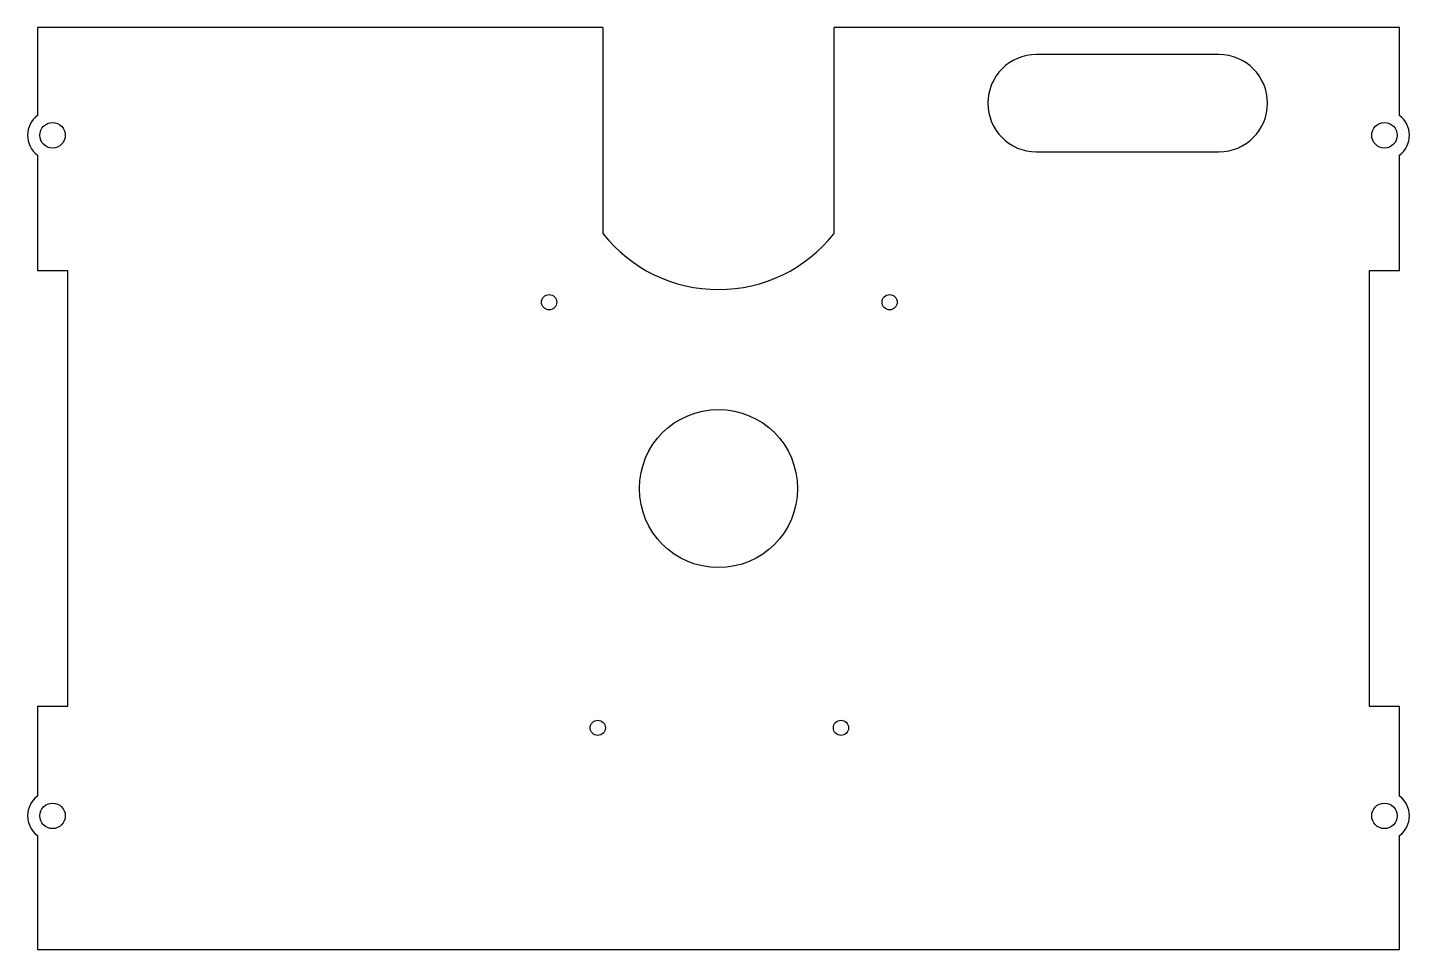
# Model space of a CAD drawing. Header units: millimetres. Extents: x -135 to 92, y -77 to 75.
import ezdxf

# ---------------------------------------------------------------- set-up
doc = ezdxf.new("R2010")
doc.units = ezdxf.units.MM

msp = doc.modelspace()

# ---------------------------------------------------------------- linework, layer by layer
at = {"color": 7, "linetype": 'Continuous', "lineweight": 25}
for p, q in [((-40.16, 74.78), (-133.17, 74.78)), ((-133.17, 74.78), (-133.17, 60.32)), ((-40.16, 74.78), (-40.16, 40.91)), ((90.86, 74.78), (-2.16, 74.78)), ((-2.16, 40.91), (-2.16, 74.78)), ((90.86, 60.32), (90.86, 74.78)), ((61.13, 70.35), (31.13, 70.35)), ((-133.17, 53.82), (-133.17, 34.78)), ((31.13, 54.35), (61.13, 54.35)), ((90.86, 34.78), (90.86, 53.82)), ((-128.17, 34.78), (-133.17, 34.78)), ((-128.17, -36.83), (-128.17, 34.78)), ((85.85, 34.78), (85.85, -36.83)), ((90.86, 34.78), (85.85, 34.78)), ((-133.18, -36.83), (-128.17, -36.83)), ((-133.18, -36.83), (-133.18, -51.62)), ((85.85, -36.83), (90.86, -36.83)), ((90.86, -51.62), (90.86, -36.83)), ((-133.18, -58.12), (-133.18, -76.83)), ((90.86, -76.83), (90.86, -58.12)), ((-133.18, -76.83), (90.86, -76.83))]:
    msp.add_line(p, q, dxfattribs=at)
for centre, radius in [((-130.68, 57.07), 2.1), ((88.36, 57.07), 2.1), ((-49.02, 29.61), 1.25), ((6.98, 29.61), 1.25), ((-21.16, -1.03), 13), ((-41.02, -40.39), 1.25), ((-1.02, -40.39), 1.25), ((-130.68, -54.87), 2.1), ((88.36, -54.87), 2.1)]:
    msp.add_circle(centre, radius, dxfattribs=at)
for centre, radius, start, end in [((31.13, 62.35), 8, 90, 270), ((61.13, 62.35), 8, 270, 90), ((-130.68, 57.07), 4.1, 127.5415, 232.457), ((88.36, 57.07), 4.1, 307.5719, 52.4281), ((-21.16, 55.91), 24.21, 218.2902, 321.7098), ((-130.68, -54.87), 4.1, 127.5663, 232.4323), ((88.36, -54.87), 4.1, 307.5719, 52.4281)]:
    msp.add_arc(centre, radius, start, end, dxfattribs=at)

doc.saveas('drawing.dxf')
